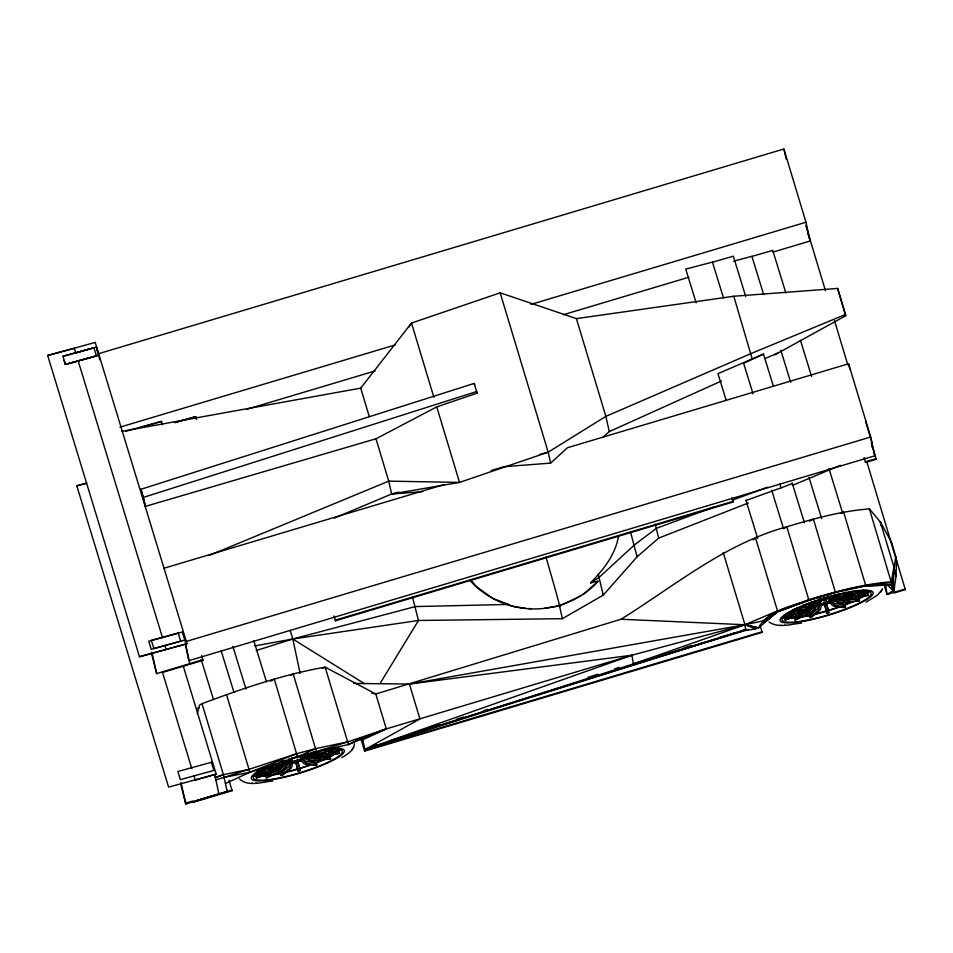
<?xml version="1.0" encoding="UTF-8"?>
<svg xmlns="http://www.w3.org/2000/svg" width="953" height="953" viewBox="0 0 953 953"><rect width="100%" height="100%" fill="white"/><g stroke="black" fill="none" stroke-linecap="round" stroke-linejoin="round"><path stroke-width="1.43" d="M891.591 579.877L891.555 582.676C852.423 585.511 814.446 597.114 777.993 611.147L758.6 627.896L744.96 624.739L621.022 619.247L375.792 693.998L371.515 693.01M364.701 748.617L364.975 749.534L633.459 663.872L745.675 630.433L755.729 628.956L755.789 627.717M884.003 584.511L887.017 594.481L893.64 592.504L892.068 584.916L895.725 556.54L891.305 541.9L880.31 521.851L869.41 508.914C841.177 511.046 813.814 518.658 786.821 526.783C724.661 543.782 674.736 585.809 621.022 619.247M354.445 743.757C354.087 750.666 346.975 754.407 341.817 757.659M870.565 591.36L847.348 598.484A9.018 8.863 -12.6 0 1 842.952 598.698L834.149 596.947M893.64 592.504L896.023 576.446L896.547 560.233L895.725 556.54M618.485 536.253C615.495 554.789 603.285 569.858 590.55 582.902L598.377 580.961L583.176 594.612M289.891 762.531L289.259 765.307A7.04 2.728 77.7 0 1 288.402 767.01L280.42 773.633A42.647 7.755 -16.8 0 1 270.986 775.385M291.487 760.542L290.081 766.724A9.018 3.502 77.7 0 1 288.985 768.904L280.992 775.539L280.42 773.633L281.314 773.455M291.177 763.21L291.761 760.613M291.404 763.52L292.023 760.756M293.024 761.387L291.904 766.331A9.018 3.502 77.7 0 1 290.808 768.511L282.815 775.146L280.992 775.539M818.972 603.201L818.031 607.347A7.04 2.728 77.7 0 1 817.174 609.062L809.192 615.686A42.647 7.755 -16.8 0 1 799.758 617.437M819.973 603.833L818.853 608.776A9.018 3.502 77.7 0 1 817.745 610.956L809.764 617.592L809.192 615.686M821.796 603.428L820.676 608.383A9.018 3.502 77.7 0 1 819.568 610.563L811.587 617.199L809.764 617.592M197.295 713.868L199.439 705.208L202.024 703.659C242.181 688.781 282.815 674.498 325.152 667.171L375.792 693.998L386.31 728.902L362.748 739.766L359.067 739.135M866.158 602.082L877.713 594.958L882.657 588.859M291.88 757.897L290.558 760.291A9.018 3.288 69.1 0 1 289.14 761.066L284.947 760.494M819.544 598.591L818.436 600.604A7.04 2.561 69.1 0 1 817.329 601.212L814.767 600.866M821.307 598.758L819.318 602.332A9.018 3.288 69.1 0 1 817.912 603.118L810.932 602.165M881.215 525.913L880.31 521.851L893.902 566.964L891.377 581.806C863.144 583.939 835.781 591.551 808.775 599.675C791.562 606.942 768.154 609.658 758.6 627.896L744.96 624.739L409.409 684.051L353.658 683.444M285.614 762.507L283.422 766.212A7.04 4.956 83.8 0 1 281.492 768.094L265.78 776.04A42.647 7.755 -16.8 0 1 260.05 776.397M287.818 762.066L284.542 767.582A9.018 6.349 83.8 0 1 282.076 770L266.352 777.946L265.78 776.04L266.447 775.98M289.247 761.912L285.96 767.427A9.018 6.349 83.8 0 1 283.506 769.845L266.352 777.946M815.125 603.32L812.182 608.252A7.04 4.956 83.8 0 1 810.253 610.146L794.552 618.092A42.647 7.755 -16.8 0 1 788.822 618.437M816.59 604.119L813.302 609.634A9.018 6.349 83.8 0 1 810.848 612.04L795.124 619.986L794.552 618.092L795.219 618.032M818.019 603.964L814.732 609.479A9.018 6.349 83.8 0 1 812.266 611.886L795.124 619.986M380.283 683.158L418.462 620.474L412.435 596.888M409.182 326.831L411.505 323.055L500.17 292.821L576.41 318.624L733.786 296.252L837.627 288.437L845.752 315.717L779.566 352.205L765.045 358.614M352.014 749.904L352.419 749.284M353.134 748.153L353.563 747.509M880.775 591.956L881.191 591.325M881.906 590.205L882.335 589.55M121.627 431.375L360.722 388.145L411.505 323.055L433.889 397.341M286.567 760.875L280.873 767.534A9.018 8.232 -82.3 0 1 277.478 769.964L256.405 778.005L255.833 776.111A42.647 7.755 -16.8 0 1 254.082 775.718M808.323 608.205L810.133 606.084M814.386 604.035L809.645 609.575A9.018 8.232 -82.3 0 1 806.238 612.005L785.177 620.058L784.605 618.152A42.647 7.755 -16.8 0 1 782.854 617.77M815.196 604.142L810.467 609.694A9.018 8.232 -82.3 0 1 807.06 612.124L785.177 620.058M254.868 645.908L292.797 638.998L418.462 620.474L562.365 618.688L603.225 595.149L637.092 556.79L658.678 538.111L748.319 502.981M284.459 762.388L286.21 760.542M286.65 760.804L284.899 762.65A9.018 6.183 63.2 0 1 282.195 763.996L269.377 765.39M814.982 602.594L812.349 605.369A9.018 6.183 63.2 0 1 809.645 606.704L796.839 608.097M815.423 602.856L813.671 604.702A9.018 6.183 63.2 0 1 810.967 606.037L799.579 607.275M283.303 762.984L279.658 766.569A9.018 8.863 -12.6 0 1 275.882 768.809L252.676 775.73M286.126 760.649L279.741 766.939A9.018 8.863 -12.6 0 1 275.965 769.166L252.759 776.099M812.075 605.036L808.43 608.622A9.018 8.863 -12.6 0 1 804.654 610.849L781.448 617.782M813.981 603.594L808.513 608.979A9.018 8.863 -12.6 0 1 804.725 611.218L781.531 618.14M338.541 751.583L338.815 751.321A42.647 7.755 -16.8 0 0 340.185 749.999M318.457 755.753L338.815 751.321L339.387 753.227L316.92 758.528A9.018 8.136 50.3 0 1 312.775 758.35L305.818 756.301M867.313 593.636L867.587 593.374A42.647 7.755 -16.8 0 0 868.957 592.051M848.658 597.495L867.587 593.374L868.159 595.268L845.692 600.581A9.018 8.136 50.3 0 1 841.547 600.402L833.196 597.948M283.363 762.626L280.408 765.414A9.018 8.136 50.3 0 1 276.87 767.26L256.524 771.704M808.763 605.072L811.325 602.737M812.135 604.678L809.18 607.466A9.018 8.136 50.3 0 1 805.642 609.312L786.749 613.434M753.43 539.922L755.538 537.957L777.493 610.849L744.96 624.739L633.459 663.872L631.863 655.235L744.96 624.739L767.415 619.974L764.389 621.511M491.188 470.52L503.994 466.696L550.631 463.11L567.428 447.743L848.611 363.76L870.685 437.01L874.878 455.76L188.873 660.679L185.478 644.764M602.796 437.522L609.265 431.602L721.469 380.986M308.224 752.941L303.662 756.73A9.018 3.502 77.7 0 1 301.946 756.885L299.397 755.658M308.903 753.489L305.472 756.337A9.018 3.502 77.7 0 1 303.769 756.491M833.946 595.137L831.862 596.864A7.04 2.728 77.7 0 1 830.516 596.995L828.371 595.959M838.128 594.041L832.422 598.782A9.018 3.502 77.7 0 1 830.718 598.937L826.894 597.09M834.244 598.377L838.807 594.589M767.022 620.32L777.898 611.743L808.93 600.342L835.436 592.456L808.883 600.199L777.862 611.6L762.531 621.249M336.326 752.274L336.993 751.714A40.622 7.386 -16.8 0 0 338.291 750.464M865.098 594.315L865.765 593.767A40.622 7.386 -16.8 0 0 867.063 592.516M763.937 622.297L767.415 619.974M590.55 582.902L599.234 577.304L634.436 544.89L656.486 528.272L713.273 507.246M784.343 528.355L786.821 526.783L808.775 599.675M334.169 518.134L391.623 494.023L459.525 482.409L548.178 452.175L605.87 416.378L751.047 353.551L845.466 314.478M270.438 681.24L274.25 678.965L297.503 756.837L249.722 772.311L224.062 777.422L215.557 779.971M774.694 354.885L778.601 352.741M328.046 757.313L328.654 756.98A40.622 7.386 -16.8 0 0 333.562 754.228M329.476 757.147L330.095 756.825A42.647 7.755 -16.8 0 0 333.145 755.193M306.616 756.229L310.416 758.147A7.04 4.825 63.2 0 0 313.025 758.683L330.095 756.825L330.667 758.731L312.262 761.244A9.018 6.183 63.2 0 1 308.951 760.565L302.149 757.159M858.248 599.199L858.856 598.877A42.647 7.755 -16.8 0 0 864.014 595.982M835.388 598.281L839.188 600.187A7.04 4.825 63.2 0 0 841.785 600.724L858.856 598.877L859.439 600.783L841.034 603.297A9.018 6.183 63.2 0 1 837.723 602.618L832.052 599.771M580.996 595.816L559.53 605.989L544.878 608.109M809.454 521.148L813.362 519.075L835.328 591.968M290.57 675.284L293.19 673.902L316.42 751.691L297.503 756.837L315.693 748.605L347.666 741.875L386.31 728.902L631.863 655.235L409.409 684.051L419.928 718.955L364.975 749.534L362.462 738.813L362.748 739.766M375.982 438.785L436.76 406.883L477.036 393.148L476.667 391.54L143.391 497.406L145.404 506.388L375.982 438.785L388.741 481.134L391.623 494.023L422.584 491.641M357.875 739.742L348.298 744.591L316.42 751.691L347.666 741.875L325.152 667.171L322.436 668.387M314.323 751.5L310.392 753.489A7.04 4.956 83.8 0 1 307.986 753.799M268.52 775.218L271.14 773.896M322.745 749.439L310.964 755.395A9.018 6.349 83.8 0 1 307.89 755.789L305.341 755.217M324.175 749.284L312.381 755.241A9.018 6.349 83.8 0 1 309.308 755.634M845.704 592.23L839.164 595.542A7.04 4.956 83.8 0 1 836.758 595.839M802.521 614.625L795.862 617.425A40.622 7.386 -16.8 0 1 792.682 617.687M851.517 591.491L839.724 597.448A9.018 6.349 83.8 0 1 836.651 597.841L834.113 597.269M852.947 591.336L841.154 597.293A9.018 6.349 83.8 0 1 838.08 597.686L835.543 597.114M856.116 599.699L857.426 599.032A40.622 7.386 -16.8 0 0 862.334 596.28M726.246 400.558L717.966 373.647L763.496 354.123L773.419 386.358M225.432 783.521L249.71 772.323L296.764 753.668L315.693 748.605M840.903 513.262L843.596 512.035L865.562 584.928M743.602 363.2L763.496 354.123M792.372 485.422L840.332 465.314M292.309 762.102L296.693 760.303M297.157 762.209L301.374 760.458M821.069 604.154L825.453 602.356M830.146 602.51L821.295 605.155M209.35 555.385L388.741 481.134L459.525 482.409L436.76 406.883M297.074 762.245L292.523 763.103M314.609 763.15L315.455 762.817A40.622 7.386 -16.8 0 0 321.816 760.22M301.97 757.635L304.924 760.625A7.04 2.561 69.1 0 0 306.521 761.602L316.277 762.924L316.849 764.83L315.086 765.497L305.317 764.175A9.018 3.288 69.1 0 1 303.292 762.924L300.648 760.256M844.191 605.31L845.049 604.976A42.647 7.755 -16.8 0 0 852.899 601.736M830.742 599.687L833.696 602.677A7.04 2.561 69.1 0 0 835.281 603.654L845.049 604.976L845.621 606.882L843.858 607.549L834.089 606.227A9.018 3.288 69.1 0 1 832.064 604.976L828.538 601.414M215.438 777.815L223.419 774.694L249.019 769.333L296.764 753.668M275.5 768.595L256.19 776.183M315.61 753.263L328.011 748.522M259.788 775.015L266.673 772.383M333.288 748.629L316.17 755.169A9.018 8.232 -82.3 0 1 312.155 755.574M334.098 748.736L316.992 755.276A9.018 8.232 -82.3 0 1 312.977 755.681L310.273 755.229M802.891 611.159L784.95 618.235M855.401 591.098L844.382 595.315A7.04 6.421 -82.3 0 1 842.821 595.685M788.56 617.067L792.693 615.483M849.337 593.838L852.089 592.79M863.37 590.181L844.942 597.221A9.018 8.232 -82.3 0 1 840.927 597.626M864.192 590.288L845.752 597.328A9.018 8.232 -82.3 0 1 841.737 597.734L837.687 597.043M748.367 629.421L745.675 630.433L744.96 624.739L723.22 552.585M780.936 487.865L746.008 500.504M363.153 737.598L386.31 728.902L348.298 744.591L347.666 741.875M732.666 500.063L767.296 487.245M314.514 763.603L316.277 762.924A42.647 7.755 -16.8 0 0 325.259 759.172M842.464 605.536L844.227 604.869A40.622 7.386 -16.8 0 0 851.696 601.784M631.863 655.235L364.975 749.534L746.592 629.564L412.84 733.607M195.996 800.699L227.183 791.383L224.062 777.422L249.019 769.333L226.504 694.63M429.696 727.878L439.595 724.721M456.547 719.301L463.611 717.049M483.397 710.735L487.638 709.389M587.965 677.369L597.853 674.2M614.816 668.792L619.057 667.445M145.404 506.388L140.937 489.27L474.225 383.404L477.036 393.148M256.262 650.518L292.797 638.998L415.353 606.573L508.449 604.44L511.535 606.156L525.484 608.3M298.42 768.63L299.397 768.332A40.622 7.386 -16.8 0 0 309.403 765.068M298.503 768.988L299.468 768.69A42.647 7.755 -16.8 0 0 309.975 765.259M373.195 745.973L377.448 744.65M391.6 740.231L407.181 735.382M298.134 762.996L300.04 770.596L299.075 770.894L298.11 771.168L296.204 763.579M827.275 611.04L828.24 610.742A42.647 7.755 -16.8 0 0 841.046 606.489M824.285 603.201L826.882 613.22L828.812 612.648L826.62 603.857M214.937 777.314L223.419 774.694L202.024 703.659M633.459 663.872L736.717 632.482M739.54 631.625L746.616 629.468L742.339 630.66M98.076 353.849L783.89 148.99L805.964 222.24L810.157 240.99L773.074 252.068M119.947 427.158L395.292 344.915M530.964 304.388L805.964 222.24M246.791 409.278L375.148 370.931M563.414 314.693L688.924 277.204M163.952 568.274L444.229 484.553M184.87 641.869L870.685 437.01M151.324 652.626L156.649 673.64L202.834 659.726L202.965 660.346L163.928 672.008L163.797 671.389M335.48 620.76L733.036 502.005L732.893 501.397L335.349 620.141L335.48 620.76L334.074 615.936M865.55 462.419L876.212 459.239L876.069 458.619L865.407 461.812L865.55 462.419L864.145 457.595M255.464 772.823L272.451 767.749M319.362 753.74L336.349 748.665M784.236 614.876L802.64 609.384M848.134 595.792L866.539 590.3M258.382 772.347L264.041 770.655M329.345 751.143L333.598 749.868M787.142 614.387L792.813 612.696M858.117 593.195L863.787 591.503M340.328 749.558L318.493 756.074A9.018 8.863 -12.6 0 1 314.109 756.289L309.082 755.288M870.47 591.194L847.265 598.127A9.018 8.863 -12.6 0 1 842.881 598.329L836.591 597.078M341.782 749.511L318.576 756.432A9.018 8.863 -12.6 0 1 314.192 756.646L306.64 755.145M192.994 800.996L185.895 803.117L185.013 799.15M180.772 784.402L185.787 804.01L218.916 794.123L214.77 774.61M232.103 790.716L193.078 802.378L192.935 801.759L231.972 790.097L232.103 790.716L229.018 780.281M364.63 751.131L762.174 632.375L762.031 631.768L364.487 750.523L364.63 751.131L360.818 738.515M894.688 592.79L905.35 589.609L905.207 589.002L894.557 592.182L894.688 592.79L893.283 587.977M684.218 647.849L691.306 645.753M719.658 637.366L726.746 635.27M729.581 634.436L736.669 632.339M827.192 610.682L826.227 610.956A40.622 7.386 -16.8 0 1 813.874 614.232M47.674 355.505L95.205 342.425L187.026 643.763L139.472 656.748L47.65 355.409L74.334 348.333L75.752 352.991L96.456 347.13L98.909 355.278L65.376 364.487L62.91 356.255L93.978 347.738L96.384 355.886L65.4 364.38L64.137 360.329M139.472 656.748L187.002 643.668M86.628 483.183L76.788 485.792L168.61 787.118L216.164 774.134L195.305 780.054L193.983 775.694M93.978 347.738L62.922 356.351M712.475 262.194L733.322 256.19L745.746 296.538M125.808 431.292L161.51 421.393L162.546 424.764M140.663 427.397L161.51 421.393M751.905 256.417L772.752 250.413L785.856 292.94M195.794 416.652L174.923 422.56L195.794 416.652L196.628 419.38M162.451 637.497L148.763 641.19L151.217 649.327L184.751 640.13L182.297 631.994L162.475 637.593L78.206 361.032M65.4 364.38L96.384 355.886M824.095 597.876L823.118 598.139L824.166 601.14L823.499 598.139M391.623 494.023L398.795 492.105M539.565 454.474L548.178 452.175L500.17 292.821M86.64 483.278L76.788 485.792M733.631 261.193L751.881 256.309L763.675 294.596M196.532 708.603L199.32 707.769M811.682 614.733L809.859 615.126A40.622 7.386 -16.8 0 1 802.033 616.615M282.91 772.68L281.087 773.086A40.622 7.386 -16.8 0 1 272.105 774.741M835.436 592.456L865.789 585.904L892.068 584.916L869.41 508.914M792.884 609.658L805.714 606.858A7.04 6.361 50.3 0 0 806.738 606.549M796.494 609.277L799.341 608.657M857.962 595.875L863.668 594.636M787.416 612.886L806.309 608.764A9.018 8.136 50.3 0 0 809.836 606.906M868.159 595.268L846.359 600.021A9.018 8.136 50.3 0 1 842.214 599.854L833.863 597.388M265.542 767.296L276.942 764.806M267.722 767.225L273.428 765.986M327.772 754.133L333.467 752.894M258.644 770.834L277.537 766.712A9.018 8.136 50.3 0 0 281.075 764.866M339.387 753.227L317.587 757.98A9.018 8.136 50.3 0 1 313.442 757.802L305.103 755.336M825.501 602.344L829.896 601.522M296.728 760.291L301.124 759.47M801.533 623.071C791.145 624.12 778.637 628.444 769.154 622.095M272.761 781.019C262.301 781.794 248.054 787.273 239.394 778.851M803.26 604.917L810.372 604.142A7.04 4.825 63.2 0 0 812.492 603.094M859.439 600.783L842.345 602.63A9.018 6.183 63.2 0 1 839.033 601.951L833.363 599.103M278.764 762.4L281.6 762.09A7.04 4.825 63.2 0 0 283.72 761.042M323.079 758.111L327.344 757.647M330.667 758.731L313.585 760.589A9.018 6.183 63.2 0 1 310.261 759.898L304.603 757.063M266.637 766.2L280.885 764.651A9.018 6.183 63.2 0 0 283.589 763.317M892.068 584.916L865.789 585.904M784.545 625.228L785.165 625.216M780.328 625.311L781.007 625.299M251.556 783.271L252.247 783.259M255.773 783.187L256.393 783.175M286.924 760.994L281.695 767.641A9.018 8.232 -82.3 0 1 278.288 770.072L256.405 778.005M787.178 617.592L786.368 617.484A40.622 7.386 -16.8 0 1 784.712 617.115M258.418 775.539L257.596 775.432A40.622 7.386 -16.8 0 1 254.618 774.372M528.307 608.514L531.143 608.717M845.621 606.882L835.852 605.548A9.018 3.288 69.1 0 1 833.827 604.309L829.42 599.854M809.168 602.844L816.149 603.785A9.018 3.288 69.1 0 0 817.567 603.011M316.849 764.83L307.08 763.508A9.018 3.288 69.1 0 1 305.055 762.257L300.648 757.802M281.802 760.982L287.377 761.733A9.018 3.288 69.1 0 0 288.795 760.959M837.353 594.97L839.938 595.411M837.639 595.256L840.463 595.816M837.723 595.625L840.534 596.173M508.449 604.44L493.07 598.496L476.56 586.822L470.985 580.425M744.96 624.739L755.729 628.956M290.236 630.493L292.797 638.998L364.391 683.635M887.41 585.071L893.211 590.61L887.017 594.481L885.659 584.63M829.968 601.355L831.933 603.344M297.181 758.123L296.669 755.503M825.048 597.567L826.108 600.557L825.441 597.555M800.425 340.209L811.587 376.459M828.991 468.697L842.571 512.809M780.841 350.287L790.716 382.367M808.99 477.453L821.677 518.623M792.157 482.933L804.427 522.78M723.506 298.015L712.451 262.099L685.743 269.091L696.107 302.768M743.578 363.105L753.001 393.732M771.727 490.271L783.557 528.689M745.901 500.134L757.742 538.564M253.748 640.511L266.447 681.776M232.877 646.42L246.017 689.114M221.215 650.935L233.926 692.2M201.214 659.69L213.496 699.538M183.238 666.04L216.164 774.134M164.929 645.634L166.132 649.577M162.367 671.96L191.839 768.678M845.752 315.717L837.627 288.437M865.669 421.643L872.329 443.872M805.773 225.361L825.489 290.784M834.494 320.649L847.777 364.749M871.352 442.978L876.212 459.239M807.608 232.544L810.157 240.99M871.483 444.491L872.757 448.72M873.603 451.531L874.878 455.76M866.777 461.597L905.35 589.609M895.177 573.635L896.023 576.446L893.902 566.964L893.211 590.61L891.293 584.237M733.786 296.252L752.334 359.305M828.812 612.648L826.906 605.048M827.561 611.993L827.847 612.946M731.761 497.8L733.036 502.005M760.065 625.371L762.174 632.375M655.199 524.019L658.678 538.111M576.41 318.624L605.87 416.378L609.265 431.602M630.564 532.06L637.092 556.79M598.317 574.254L603.225 595.149M360.722 388.145L369.252 416.485M299.468 768.69L300.04 770.596M201.559 655.521L202.965 660.346M140.937 489.27L143.391 497.406M98.802 356.267L99.898 359.889M226.6 789.453L227.183 791.383M824.297 603.07L826.882 613.22M297.848 761.804L299.087 766.283M295.906 762.376L298.11 771.168M249.019 769.333L249.722 772.311M223.419 774.694L224.062 777.422M891.305 541.9L892.139 545.581M848.611 363.76L849.897 369.526M783.89 148.99L786.154 159.08M830.027 601.522L830.23 602.439M828.872 597.71L829.086 598.639M820.962 604.226L821.164 605.155M819.818 600.426L820.021 601.343M792.324 483.493L780.948 487.96L780.054 483.945M548.178 452.175L550.631 463.11M559.53 605.989L562.365 618.688M474.225 383.404L474.582 385.012M301.255 759.47L301.458 760.399M292.19 762.186L292.404 763.103M151.849 652.186L156.649 673.64M180.987 782.508L185.787 804.01M292.797 638.998L300.147 673.426M185.632 644.299L189.778 663.741M96.456 347.13L97.933 354.075M891.996 580.46L892.02 584.773M545.938 557.005A86.449 1.132 73.4 0 1 559.542 606.477M597.614 581.997A86.449 84.996 -12.6 0 1 470.282 580.722M300.266 756.182A6.063 1.108 -16.8 0 1 299.79 756.444M301.136 756.289A6.063 1.108 -16.8 0 1 299.957 757.016M292.333 759.386A6.063 1.108 -16.8 0 1 290.129 759.434M323.472 749.856A46.518 8.458 -16.8 0 1 330.631 760.959A46.518 8.458 -16.8 0 1 263.564 780.126A46.518 8.458 -16.8 0 1 273.916 764.02M297.539 769.274A42.647 7.755 -16.8 0 1 284.554 772.716M297.455 768.904A40.622 7.386 -16.8 0 1 285.102 772.192M267.09 775.373A40.622 7.386 -16.8 0 1 261.646 775.706M277.859 767.582A7.04 6.421 -82.3 0 1 276.882 768.058M275.846 766.712A7.04 6.921 -12.6 0 1 275.286 766.903M289.188 759.053A7.04 2.561 69.1 0 1 288.556 759.16M330.786 748.45A48.543 8.827 -16.8 0 1 328.166 762.686A48.543 8.827 -16.8 0 1 260.407 780.876A48.543 8.827 -16.8 0 1 272.88 763.996M325.819 749.034A48.543 8.827 -16.8 0 1 329.333 748.593M317.373 754.311A7.04 6.921 -12.6 0 1 316.801 754.407M315.967 756.205A7.04 6.361 50.3 0 1 315.419 756.205M305.341 755.55A10.114 1.835 -16.8 0 1 300.159 759.362M292.738 761.578A10.114 1.835 -16.8 0 1 286.972 760.804M290.891 758.707A10.114 1.835 -16.8 0 1 291.999 758.254M293.179 757.826A10.114 1.835 -16.8 0 1 295.68 757.016M296.943 756.646A10.114 1.835 -16.8 0 1 298.206 756.325M296.693 757.301A7.076 1.287 -16.8 0 1 302.554 756.527A7.076 1.287 -16.8 0 1 300.433 758.576M292.94 760.911A7.076 1.287 -16.8 0 1 289.462 760.446A7.076 1.287 -16.8 0 1 295.799 757.552M303.09 754.824A7.04 2.728 77.7 0 1 302.566 755.074M315.348 753.358A7.04 6.421 -82.3 0 1 314.049 753.632M301.065 756.063A7.076 1.287 -16.8 0 1 299.861 756.67M291.606 759.136A7.076 1.287 -16.8 0 1 290.296 759.279M823.428 599.949A4.038 0.739 -16.8 0 1 822.951 600.056M829.432 597.996A6.063 1.108 -16.8 0 1 828.562 598.496M820.926 600.866A6.063 1.108 -16.8 0 1 818.996 600.974M830.242 597.948A6.063 1.108 -16.8 0 1 828.729 599.068M821.105 601.438A6.063 1.108 -16.8 0 1 819.175 601.546M826.299 611.314A42.647 7.755 -16.8 0 1 813.326 614.768M838.163 607.109A40.622 7.386 -16.8 0 1 828.157 610.373M808.132 608.419A7.04 6.421 -82.3 0 1 807.739 608.812M806.869 609.491A7.04 6.421 -82.3 0 1 805.654 610.111M807.37 607.478A8.029 7.243 50.3 0 1 806.834 607.728M811.182 603.749A7.04 4.825 63.2 0 1 809.669 604.69M812.421 604.226A8.029 5.504 63.2 0 1 811.527 604.941M816.673 601.272A7.04 2.561 69.1 0 1 816.197 601.772M846.717 596.221A7.04 6.921 -12.6 0 1 845.859 596.411M845.799 598.115A7.04 6.361 50.3 0 1 842.547 597.984M834.411 597.757A10.114 1.835 -16.8 0 1 830.051 600.974M821.51 603.63A10.114 1.835 -16.8 0 1 815.744 602.844M818.627 601.2A10.114 1.835 -16.8 0 1 829.348 597.853M824.571 599.604A7.076 1.287 -16.8 0 1 831.326 598.579A7.076 1.287 -16.8 0 1 828.491 600.938M820.95 603.094A7.076 1.287 -16.8 0 1 818.234 602.487A7.076 1.287 -16.8 0 1 823.69 599.878M834.244 598.377A9.018 3.502 77.7 0 1 832.541 598.532M840.01 595.625A7.04 4.956 83.8 0 1 838.187 595.685M829.825 598.115A7.076 1.287 -16.8 0 1 828.634 598.722M821.129 601.057A7.076 1.287 -16.8 0 1 819.068 601.331M832.469 597.912A8.029 3.121 77.7 0 1 831.671 597.829M178.223 633.042L151.348 640.404L153.874 648.528L180.629 641.19L178.223 633.042M211.423 762.293L177.889 771.501L180.343 779.637L213.877 770.441L211.423 762.293M295.037 762.483A4.038 0.739 -16.8 0 0 300.695 760.137A4.038 0.739 -16.8 0 0 294.751 761.244A4.038 0.739 -16.8 0 0 295.037 762.483M823.797 604.536A4.038 0.739 -16.8 0 0 829.467 602.177A4.038 0.739 -16.8 0 0 823.523 603.297A4.038 0.739 -16.8 0 0 823.797 604.536M805.893 620.403A46.518 8.458 -16.8 0 0 871.149 593.266A46.518 8.458 -16.8 0 0 802.688 606.072A46.518 8.458 -16.8 0 0 805.893 620.403M804.987 620.999A48.543 8.827 -16.8 0 0 873.091 592.683A48.543 8.827 -16.8 0 0 801.64 606.048A48.543 8.827 -16.8 0 0 804.987 620.999"/></g></svg>
